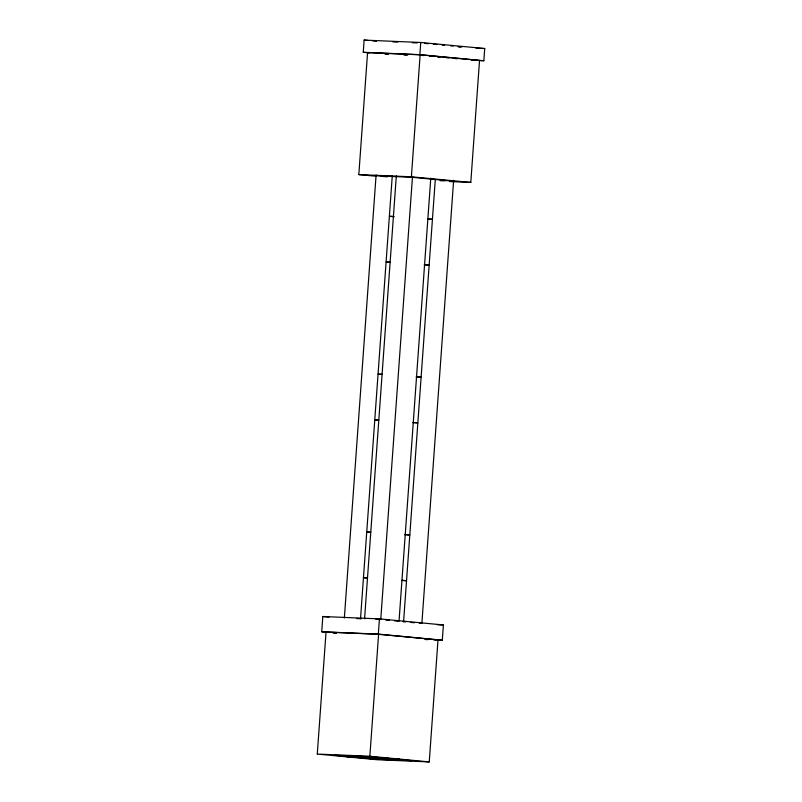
<?xml version="1.0" encoding="UTF-8"?>
<svg xmlns="http://www.w3.org/2000/svg" width="802" height="802" viewBox="0 0 802 802"><rect width="100%" height="100%" fill="white"/><g stroke="black" fill="none" stroke-linecap="round" stroke-linejoin="round"><path stroke-width="1.2" d="M325.411 632.116L321.722 631.765L322.815 616.517L379.426 618.883L443.396 624.958L442.303 640.207L433.692 639.846M369.411 52.882L363.256 52.3L364.128 40.1L420.749 42.476L484.719 48.541L483.847 60.741L478.914 60.541M317.281 754.06L326.033 632.066L378.594 634.272L438.002 639.906L429.25 761.9L376.689 759.694L317.281 754.06L369.852 756.266L429.25 761.9M376.148 176.239L358.825 174.595L367.567 52.601L420.138 54.807L479.536 60.441L470.794 182.435L449.511 181.543M344.349 617.971L376.108 174.876M360.529 618.643L392.288 175.558M364.569 618.813L396.328 175.728M321.722 631.765L378.333 634.141L379.426 618.883M363.256 52.3L419.867 54.666L420.749 42.476M369.852 756.266L378.594 634.272M358.825 174.595L411.386 176.801L420.138 54.807M412.509 176.4L380.75 619.495L375.887 619.344M399.025 621.229L430.784 178.134M403.596 621.66L435.265 179.818M453.631 180.31L421.872 623.395L419.376 623.214M392.94 41.915L397.792 42.115M412.358 42.727L417.21 42.927M458.333 46.837L460.759 46.937M476.097 48.18L484.719 48.541M388.519 53.965L384.79 53.804L388.529 54.165M404.198 54.616L407.837 54.777M437.812 57.243L440.298 57.343M471.536 60.23L473.992 60.33M376.048 175.798L412.439 177.322L453.561 181.232L449.922 181.072M440.218 180.671L445.07 180.871M393.411 216.45L389.371 216.279L394.243 216.74M427.456 219.086L432.438 219.297L427.867 218.866M390.133 262.194L386.093 262.023L389.742 262.374M424.178 264.83L429.15 265.041L424.589 264.61M382.103 374.283L378.053 374.113L381.712 374.454M416.148 376.92L421.12 377.12L416.549 376.689M378.815 420.027L374.775 419.857L378.434 420.208M412.86 422.664L417.842 422.875L413.271 422.433M370.785 532.107L366.745 531.937L369.181 532.167M404.83 534.744L409.812 534.954L405.241 534.523M367.506 577.851L363.466 577.681L367.115 578.031M401.551 580.488L406.524 580.698L401.962 580.267M356.479 618.532L361.331 618.733M437.24 624.698L443.396 624.958M425.481 639.384L427.987 639.485M425.08 639.485L427.536 639.595M352.79 756.998L368.96 757.679L350.685 755.945M389.181 758.522L354.725 756.116M346.985 756.877L399.556 759.083M424.549 43.368L428.288 43.729M433.27 44.2L437.01 44.551M442.002 45.022L444.488 45.263M450.724 45.854L453.21 46.085M458.203 46.566L461.942 46.917M364.128 40.1L367.827 40.451M372.74 40.922L376.439 41.263M419.867 54.666L483.847 60.741M421.18 55.328L423.677 55.569M429.712 56.14L432.398 56.401M446.112 57.694L448.909 57.965M454.834 58.526L457.32 58.767M405.01 54.656L407.446 54.887M403.406 54.716L405.842 54.947M411.386 176.801L470.794 182.435M381.03 176.27L387.266 176.861M385.722 620.026L389.461 620.377M394.454 620.848L398.183 621.209M403.175 621.68L405.662 621.911M410.654 622.392L414.393 622.743M322.815 616.517L328.97 617.099M378.333 634.141L442.303 640.207M333.452 632.768L335.928 633.009M332.79 632.818L336.489 633.169M377.572 758.281L395.857 760.015M373.531 758.111L391.807 759.845M370.905 756.787L334.514 755.263L375.637 759.173L412.027 760.697L370.905 756.787"/></g></svg>
